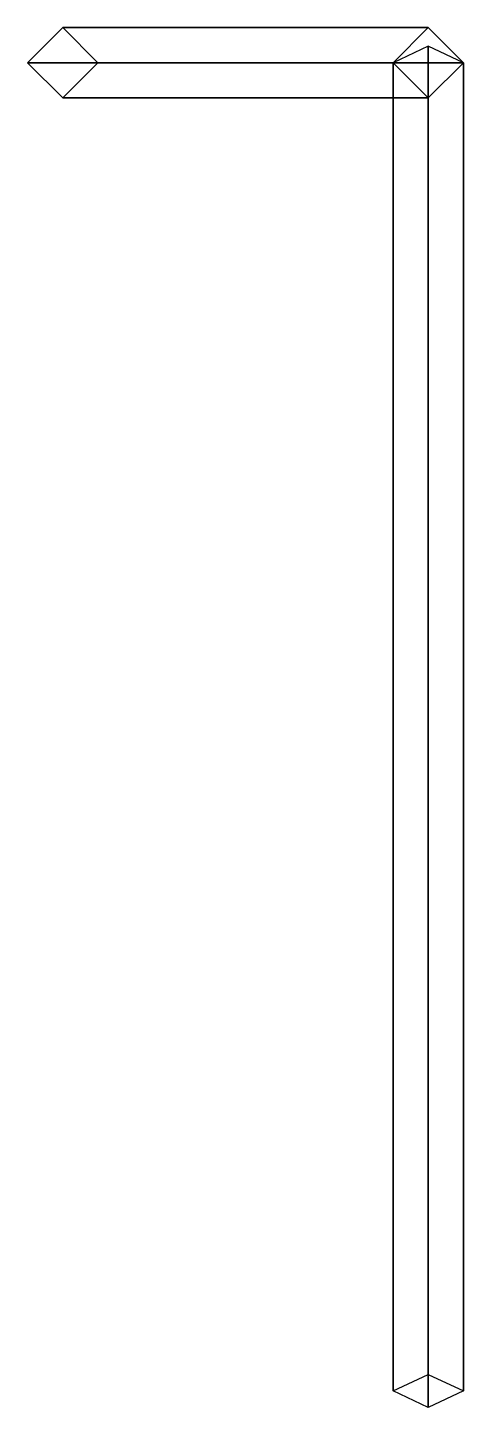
# Model space of a CAD drawing. Extents: x -2.76 to 2.76, y -1.91 to 0.05.
# Drawn here: x -2.76 to -2.14, y -1.915 to 0.05 of the extents above.
import ezdxf

# ---------------------------------------------------------------- set-up
doc = ezdxf.new("R2010")
doc.units = 0
doc.layers.add('SHASSIS', color=3, linetype='CONTINUOUS')

msp = doc.modelspace()

# ---------------------------------------------------------------- linework, layer by layer
at = {"layer": 'SHASSIS'}
for points in [[(-2.71, 0.05, -1.57), (-2.76, 0, -1.62), (-2.76, 0), (-2.71, 0.05)], [(-2.19, 0.05, -1.57), (-2.14, 0, -1.62), (-2.76, 0, -1.62), (-2.71, 0.05, -1.57)], [(-2.66, 0, -1.52), (-2.71, 0.05, -1.57), (-2.71, 0.05), (-2.66, 0)], [(-2.24, 0, -1.52), (-2.19, 0.05, -1.57), (-2.71, 0.05, -1.57), (-2.66, 0, -1.52)], [(-2.19, 0.05, -1.57), (-2.24, 0, -1.52), (-2.24, 0), (-2.19, 0.05)], [(-2.14, 0, -1.62), (-2.19, 0.05, -1.57), (-2.19, 0.05), (-2.14, 0)], [(-2.19, 0.0234, -1.2958), (-2.24, 0, -1.34), (-2.24, -1.8914, -0.339), (-2.19, -1.868, -0.2948)], [(-2.14, 0, -1.34), (-2.19, 0.0234, -1.2958), (-2.19, -1.868, -0.2948), (-2.14, -1.8914, -0.339)], [(-2.76, 0, -1.62), (-2.71, -0.05, -1.57), (-2.71, -0.05), (-2.76, 0)], [(-2.14, 0, -1.62), (-2.19, -0.05, -1.57), (-2.71, -0.05, -1.57), (-2.76, 0, -1.62)], [(-2.71, -0.05, -1.57), (-2.66, 0, -1.52), (-2.66, 0), (-2.71, -0.05)], [(-2.19, -0.05, -1.57), (-2.24, 0, -1.52), (-2.66, 0, -1.52), (-2.71, -0.05, -1.57)], [(-2.24, 0, -1.34), (-2.19, -0.05, -1.3701), (-2.19, -1.9148, -0.3832), (-2.24, -1.8914, -0.339)], [(-2.24, 0, -1.52), (-2.19, -0.05, -1.57), (-2.19, -0.05), (-2.24, 0)], [(-2.19, -0.05, -1.3701), (-2.14, 0, -1.34), (-2.14, -1.8914, -0.339), (-2.19, -1.9148, -0.3832)], [(-2.19, -0.05, -1.57), (-2.14, 0, -1.62), (-2.14, 0), (-2.19, -0.05)]]:
    msp.add_3dface(points, dxfattribs=at)

doc.saveas('drawing.dxf')
